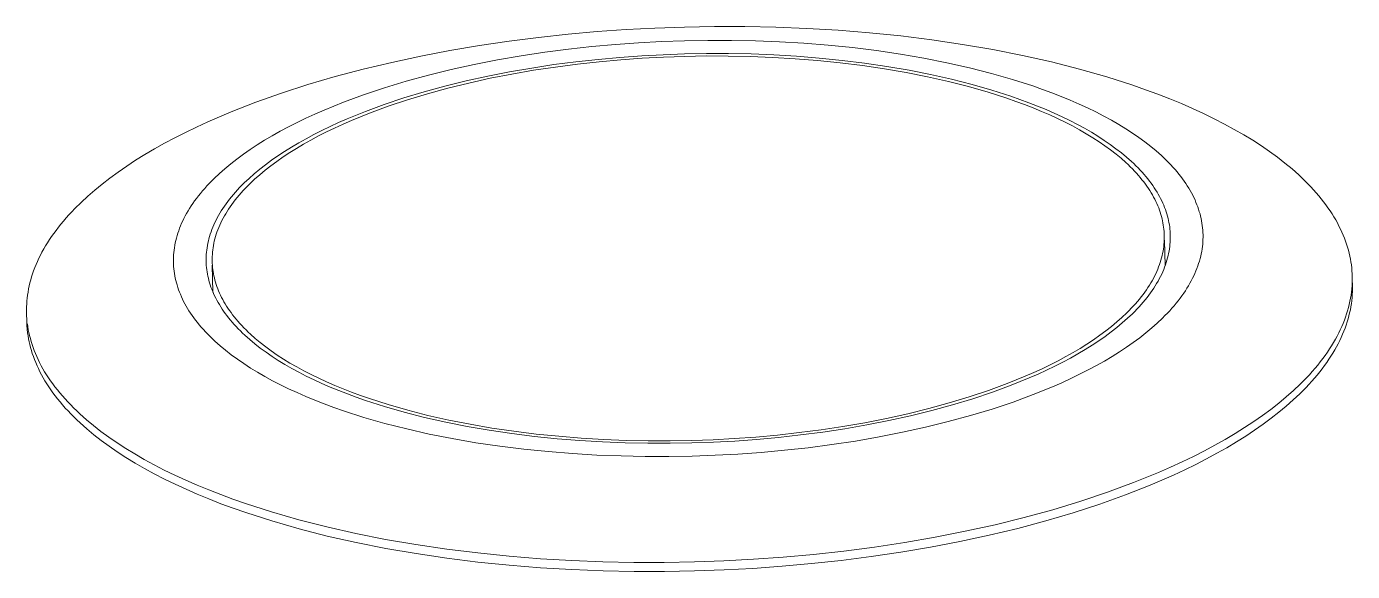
# Model space of a CAD drawing. Header units: millimetres. Extents: x 492 to 7139, y 278 to 5201.
# Drawn here: x 6124.28 to 6145.17, y 2851.74 to 2860.32 of the extents above; entities that cross this region are included whole.
import ezdxf

# ---------------------------------------------------------------- set-up
doc = ezdxf.new("R2010")
doc.units = ezdxf.units.MM
doc.layers.add('ZANO_R', color=7, linetype='Continuous', lineweight=0)

msp = doc.modelspace()

# ---------------------------------------------------------------- linework, layer by layer
at = {"layer": 'ZANO_R'}
for p, q in [((6134.182, 2860.297), (6133.731, 2860.273)), ((6134.647, 2860.314), (6134.182, 2860.297)), ((6135.121, 2860.322), (6134.647, 2860.314)), ((6135.601, 2860.321), (6135.121, 2860.322)), ((6136.087, 2860.311), (6135.601, 2860.321)), ((6136.578, 2860.292), (6136.087, 2860.311)), ((6137.071, 2860.263), (6136.578, 2860.292)), ((6131.884, 2860.09), (6131.418, 2860.021)), ((6132.35, 2860.15), (6131.884, 2860.09)), ((6132.814, 2860.2), (6132.35, 2860.15)), ((6133.275, 2860.241), (6132.814, 2860.2)), ((6133.731, 2860.273), (6133.275, 2860.241)), ((6133.925, 2860.066), (6134.285, 2860.085)), ((6134.285, 2860.085), (6134.646, 2860.098)), ((6134.646, 2860.098), (6135.014, 2860.104)), ((6135.014, 2860.104), (6135.387, 2860.104)), ((6135.387, 2860.104), (6135.765, 2860.096)), ((6135.765, 2860.096), (6136.146, 2860.081)), ((6136.146, 2860.081), (6136.529, 2860.058)), ((6137.564, 2860.223), (6137.071, 2860.263)), ((6138.056, 2860.173), (6137.564, 2860.223)), ((6138.546, 2860.113), (6138.056, 2860.173)), ((6139.03, 2860.041), (6138.546, 2860.113)), ((6130.954, 2859.943), (6130.493, 2859.855)), ((6131.418, 2860.021), (6130.954, 2859.943)), ((6132.074, 2859.86), (6132.446, 2859.917)), ((6132.446, 2859.917), (6132.819, 2859.965)), ((6132.819, 2859.965), (6133.19, 2860.006)), ((6133.19, 2860.006), (6133.559, 2860.04)), ((6133.559, 2860.04), (6133.925, 2860.066)), ((6133.974, 2859.86), (6134.312, 2859.878)), ((6134.312, 2859.878), (6134.65, 2859.89)), ((6134.65, 2859.89), (6134.995, 2859.896)), ((6134.995, 2859.896), (6135.344, 2859.896)), ((6135.344, 2859.896), (6135.698, 2859.889)), ((6135.698, 2859.889), (6136.054, 2859.874)), ((6136.054, 2859.874), (6136.413, 2859.853)), ((6136.529, 2860.058), (6136.912, 2860.028)), ((6136.912, 2860.028), (6137.294, 2859.989)), ((6137.294, 2859.989), (6137.674, 2859.942)), ((6137.674, 2859.942), (6138.05, 2859.886)), ((6138.05, 2859.886), (6138.42, 2859.823)), ((6139.506, 2859.96), (6139.03, 2860.041)), ((6139.974, 2859.867), (6139.506, 2859.96)), ((6140.43, 2859.764), (6139.974, 2859.867)), ((6130.037, 2859.757), (6129.587, 2859.65)), ((6130.493, 2859.855), (6130.037, 2859.757)), ((6130.971, 2859.644), (6131.335, 2859.724)), ((6131.335, 2859.724), (6131.703, 2859.796)), ((6131.703, 2859.796), (6132.074, 2859.86)), ((6131.894, 2859.608), (6132.241, 2859.668)), ((6132.241, 2859.668), (6132.59, 2859.721)), ((6132.272, 2859.632), (6132.616, 2859.684)), ((6132.59, 2859.721), (6132.939, 2859.766)), ((6132.616, 2859.684), (6132.961, 2859.729)), ((6132.939, 2859.766), (6133.287, 2859.804)), ((6132.961, 2859.729), (6133.304, 2859.767)), ((6133.287, 2859.804), (6133.632, 2859.836)), ((6133.304, 2859.767), (6133.646, 2859.798)), ((6133.632, 2859.836), (6133.974, 2859.86)), ((6133.646, 2859.798), (6133.983, 2859.822)), ((6133.983, 2859.822), (6134.317, 2859.84)), ((6134.317, 2859.84), (6134.651, 2859.852)), ((6134.651, 2859.852), (6134.991, 2859.858)), ((6134.991, 2859.858), (6135.336, 2859.857)), ((6135.336, 2859.857), (6135.685, 2859.85)), ((6135.685, 2859.85), (6136.038, 2859.836)), ((6136.038, 2859.836), (6136.392, 2859.815)), ((6136.392, 2859.815), (6136.746, 2859.787)), ((6136.413, 2859.853), (6136.772, 2859.824)), ((6136.746, 2859.787), (6137.1, 2859.751)), ((6136.772, 2859.824), (6137.13, 2859.788)), ((6137.1, 2859.751), (6137.451, 2859.708)), ((6137.13, 2859.788), (6137.486, 2859.744)), ((6137.451, 2859.708), (6137.799, 2859.656)), ((6137.486, 2859.744), (6137.838, 2859.692)), ((6137.799, 2859.656), (6138.141, 2859.598)), ((6137.838, 2859.692), (6138.185, 2859.633)), ((6138.42, 2859.823), (6138.783, 2859.751)), ((6138.783, 2859.751), (6139.138, 2859.671)), ((6139.138, 2859.671), (6139.482, 2859.583)), ((6140.873, 2859.651), (6140.43, 2859.764)), ((6129.147, 2859.533), (6128.717, 2859.408)), ((6129.587, 2859.65), (6129.147, 2859.533)), ((6129.924, 2859.357), (6130.264, 2859.461)), ((6130.264, 2859.461), (6130.614, 2859.556)), ((6130.614, 2859.556), (6130.971, 2859.644)), ((6130.874, 2859.383), (6131.209, 2859.465)), ((6131.209, 2859.465), (6131.549, 2859.54)), ((6131.252, 2859.432), (6131.588, 2859.506)), ((6131.549, 2859.54), (6131.894, 2859.608)), ((6131.588, 2859.506), (6131.929, 2859.573)), ((6131.929, 2859.573), (6132.272, 2859.632)), ((6138.141, 2859.598), (6138.477, 2859.531)), ((6138.185, 2859.633), (6138.525, 2859.565)), ((6138.477, 2859.531), (6138.805, 2859.457)), ((6138.525, 2859.565), (6138.856, 2859.491)), ((6138.805, 2859.457), (6139.123, 2859.376)), ((6138.856, 2859.491), (6139.179, 2859.408)), ((6139.482, 2859.583), (6139.814, 2859.488)), ((6139.814, 2859.488), (6140.133, 2859.385)), ((6141.301, 2859.529), (6140.873, 2859.651)), ((6141.711, 2859.397), (6141.301, 2859.529)), ((6128.3, 2859.273), (6127.897, 2859.13)), ((6128.717, 2859.408), (6128.3, 2859.273)), ((6129.277, 2859.13), (6129.594, 2859.247)), ((6129.594, 2859.247), (6129.924, 2859.357)), ((6130.228, 2859.197), (6130.546, 2859.293)), ((6130.284, 2859.167), (6130.598, 2859.263)), ((6130.546, 2859.293), (6130.874, 2859.383)), ((6130.598, 2859.263), (6130.922, 2859.351)), ((6130.922, 2859.351), (6131.252, 2859.432)), ((6139.123, 2859.376), (6139.43, 2859.288)), ((6139.179, 2859.408), (6139.49, 2859.319)), ((6139.43, 2859.288), (6139.725, 2859.193)), ((6139.49, 2859.319), (6139.788, 2859.223)), ((6140.133, 2859.385), (6140.287, 2859.332)), ((6140.287, 2859.332), (6140.437, 2859.276)), ((6140.437, 2859.276), (6140.584, 2859.219)), ((6141.91, 2859.327), (6141.711, 2859.397)), ((6142.103, 2859.256), (6141.91, 2859.327)), ((6142.292, 2859.182), (6142.103, 2859.256)), ((6127.897, 2859.13), (6127.509, 2858.979)), ((6128.973, 2859.006), (6129.277, 2859.13)), ((6129.621, 2858.984), (6129.919, 2859.094)), ((6129.685, 2858.957), (6129.979, 2859.065)), ((6129.919, 2859.094), (6130.228, 2859.197)), ((6129.979, 2859.065), (6130.284, 2859.167)), ((6139.725, 2859.193), (6139.867, 2859.143)), ((6139.788, 2859.223), (6139.933, 2859.173)), ((6139.867, 2859.143), (6140.006, 2859.092)), ((6139.933, 2859.173), (6140.074, 2859.121)), ((6140.006, 2859.092), (6140.142, 2859.039)), ((6140.074, 2859.121), (6140.211, 2859.067)), ((6140.142, 2859.039), (6140.274, 2858.985)), ((6140.211, 2859.067), (6140.344, 2859.012)), ((6140.584, 2859.219), (6140.726, 2859.16)), ((6140.726, 2859.16), (6140.864, 2859.1)), ((6140.864, 2859.1), (6140.998, 2859.039)), ((6140.998, 2859.039), (6141.128, 2858.976)), ((6142.475, 2859.107), (6142.292, 2859.182)), ((6142.653, 2859.029), (6142.475, 2859.107)), ((6142.825, 2858.95), (6142.653, 2859.029)), ((6127.14, 2858.82), (6126.962, 2858.738)), ((6127.509, 2858.979), (6127.14, 2858.82)), ((6128.545, 2858.81), (6128.684, 2858.877)), ((6128.684, 2858.877), (6128.826, 2858.942)), ((6128.826, 2858.942), (6128.973, 2859.006)), ((6129.2, 2858.808), (6129.337, 2858.868)), ((6129.269, 2858.783), (6129.404, 2858.843)), ((6129.337, 2858.868), (6129.621, 2858.984)), ((6129.404, 2858.843), (6129.685, 2858.957)), ((6140.274, 2858.985), (6140.401, 2858.929)), ((6140.344, 2859.012), (6140.473, 2858.956)), ((6140.401, 2858.929), (6140.525, 2858.872)), ((6140.473, 2858.956), (6140.599, 2858.898)), ((6140.525, 2858.872), (6140.645, 2858.814)), ((6140.599, 2858.898), (6140.72, 2858.839)), ((6140.72, 2858.839), (6140.837, 2858.779)), ((6141.128, 2858.976), (6141.252, 2858.911)), ((6141.252, 2858.911), (6141.373, 2858.846)), ((6141.373, 2858.846), (6141.488, 2858.78)), ((6142.992, 2858.869), (6142.825, 2858.95)), ((6143.153, 2858.786), (6142.992, 2858.869)), ((6126.789, 2858.654), (6126.621, 2858.569)), ((6126.962, 2858.738), (6126.789, 2858.654)), ((6128.155, 2858.602), (6128.281, 2858.672)), ((6128.281, 2858.672), (6128.411, 2858.742)), ((6128.411, 2858.742), (6128.545, 2858.81)), ((6128.689, 2858.555), (6128.811, 2858.62)), ((6128.811, 2858.62), (6128.937, 2858.684)), ((6128.885, 2858.598), (6129.009, 2858.661)), ((6128.937, 2858.684), (6129.066, 2858.747)), ((6129.009, 2858.661), (6129.137, 2858.723)), ((6129.066, 2858.747), (6129.2, 2858.808)), ((6129.137, 2858.723), (6129.269, 2858.783)), ((6140.645, 2858.814), (6140.76, 2858.755)), ((6140.76, 2858.755), (6140.871, 2858.694)), ((6140.837, 2858.779), (6140.949, 2858.718)), ((6140.871, 2858.694), (6140.978, 2858.633)), ((6140.949, 2858.718), (6141.058, 2858.656)), ((6140.978, 2858.633), (6141.081, 2858.57)), ((6141.058, 2858.656), (6141.161, 2858.592)), ((6141.488, 2858.78), (6141.599, 2858.712)), ((6141.599, 2858.712), (6141.705, 2858.644)), ((6141.705, 2858.644), (6141.806, 2858.574)), ((6143.308, 2858.702), (6143.153, 2858.786)), ((6143.457, 2858.616), (6143.308, 2858.702)), ((6143.599, 2858.53), (6143.457, 2858.616)), ((6126.458, 2858.482), (6126.301, 2858.394)), ((6126.621, 2858.569), (6126.458, 2858.482)), ((6127.806, 2858.384), (6127.918, 2858.457)), ((6127.918, 2858.457), (6128.034, 2858.53)), ((6128.034, 2858.53), (6128.155, 2858.602)), ((6128.349, 2858.354), (6128.458, 2858.422)), ((6128.429, 2858.335), (6128.536, 2858.402)), ((6128.458, 2858.422), (6128.572, 2858.489)), ((6128.536, 2858.402), (6128.648, 2858.468)), ((6128.572, 2858.489), (6128.689, 2858.555)), ((6128.648, 2858.468), (6128.764, 2858.534)), ((6128.764, 2858.534), (6128.885, 2858.598)), ((6141.081, 2858.57), (6141.179, 2858.507)), ((6141.161, 2858.592), (6141.261, 2858.528)), ((6141.179, 2858.507), (6141.272, 2858.443)), ((6141.261, 2858.528), (6141.355, 2858.463)), ((6141.272, 2858.443), (6141.361, 2858.378)), ((6141.355, 2858.463), (6141.445, 2858.397)), ((6141.806, 2858.574), (6141.902, 2858.504)), ((6141.902, 2858.504), (6141.994, 2858.433)), ((6141.994, 2858.433), (6142.08, 2858.361)), ((6143.736, 2858.441), (6143.599, 2858.53)), ((6143.866, 2858.352), (6143.736, 2858.441)), ((6126.002, 2858.214), (6125.862, 2858.122)), ((6126.149, 2858.304), (6126.002, 2858.214)), ((6126.301, 2858.394), (6126.149, 2858.304)), ((6127.5, 2858.158), (6127.597, 2858.234)), ((6127.597, 2858.234), (6127.699, 2858.309)), ((6127.699, 2858.309), (6127.806, 2858.384)), ((6128.049, 2858.145), (6128.144, 2858.215)), ((6128.132, 2858.128), (6128.226, 2858.198)), ((6128.144, 2858.215), (6128.244, 2858.285)), ((6128.226, 2858.198), (6128.325, 2858.267)), ((6128.244, 2858.285), (6128.349, 2858.354)), ((6128.325, 2858.267), (6128.429, 2858.335)), ((6141.361, 2858.378), (6141.446, 2858.312)), ((6141.445, 2858.397), (6141.531, 2858.331)), ((6141.446, 2858.312), (6141.525, 2858.246)), ((6141.525, 2858.246), (6141.601, 2858.179)), ((6141.531, 2858.331), (6141.612, 2858.264)), ((6141.612, 2858.264), (6141.688, 2858.196)), ((6141.688, 2858.196), (6141.724, 2858.162)), ((6142.08, 2858.361), (6142.161, 2858.289)), ((6142.161, 2858.289), (6142.2, 2858.253)), ((6142.2, 2858.253), (6142.238, 2858.217)), ((6142.238, 2858.217), (6142.274, 2858.18)), ((6143.99, 2858.262), (6143.866, 2858.352)), ((6144.107, 2858.17), (6143.99, 2858.262)), ((6125.727, 2858.029), (6125.598, 2857.935)), ((6125.862, 2858.122), (6125.727, 2858.029)), ((6127.239, 2857.927), (6127.321, 2858.005)), ((6127.321, 2858.005), (6127.408, 2858.082)), ((6127.408, 2858.082), (6127.5, 2858.158)), ((6127.79, 2857.93), (6127.872, 2858.002)), ((6127.872, 2858.002), (6127.958, 2858.074)), ((6127.876, 2857.916), (6127.957, 2857.987)), ((6127.957, 2857.987), (6128.042, 2858.058)), ((6127.958, 2858.074), (6128.049, 2858.145)), ((6128.042, 2858.058), (6128.132, 2858.128)), ((6141.601, 2858.179), (6141.636, 2858.146)), ((6141.636, 2858.146), (6141.671, 2858.112)), ((6141.671, 2858.112), (6141.705, 2858.078)), ((6141.705, 2858.078), (6141.737, 2858.044)), ((6141.724, 2858.162), (6141.759, 2858.128)), ((6141.737, 2858.044), (6141.768, 2858.011)), ((6141.759, 2858.128), (6141.793, 2858.094)), ((6141.768, 2858.011), (6141.799, 2857.977)), ((6141.793, 2858.094), (6141.826, 2858.06)), ((6141.826, 2858.06), (6141.858, 2858.025)), ((6141.858, 2858.025), (6141.888, 2857.991)), ((6141.888, 2857.991), (6141.918, 2857.957)), ((6142.274, 2858.18), (6142.309, 2858.143)), ((6142.309, 2858.143), (6142.343, 2858.107)), ((6142.343, 2858.107), (6142.375, 2858.07)), ((6142.375, 2858.07), (6142.407, 2858.033)), ((6142.407, 2858.033), (6142.437, 2857.996)), ((6142.437, 2857.996), (6142.466, 2857.959)), ((6144.218, 2858.078), (6144.107, 2858.17)), ((6144.323, 2857.985), (6144.218, 2858.078)), ((6144.373, 2857.938), (6144.323, 2857.985)), ((6125.475, 2857.84), (6125.359, 2857.744)), ((6125.598, 2857.935), (6125.475, 2857.84)), ((6127.09, 2857.771), (6127.125, 2857.81)), ((6127.125, 2857.81), (6127.162, 2857.849)), ((6127.162, 2857.849), (6127.2, 2857.888)), ((6127.2, 2857.888), (6127.239, 2857.927)), ((6127.607, 2857.748), (6127.641, 2857.784)), ((6127.641, 2857.784), (6127.676, 2857.821)), ((6127.676, 2857.821), (6127.713, 2857.857)), ((6127.713, 2857.857), (6127.79, 2857.93)), ((6127.729, 2857.772), (6127.764, 2857.808)), ((6127.764, 2857.808), (6127.801, 2857.844)), ((6127.801, 2857.844), (6127.876, 2857.916)), ((6141.799, 2857.977), (6141.828, 2857.942)), ((6141.828, 2857.942), (6141.855, 2857.908)), ((6141.855, 2857.908), (6141.882, 2857.874)), ((6141.882, 2857.874), (6141.908, 2857.84)), ((6141.908, 2857.84), (6141.932, 2857.806)), ((6141.918, 2857.957), (6141.946, 2857.922)), ((6141.932, 2857.806), (6141.956, 2857.772)), ((6141.946, 2857.922), (6141.973, 2857.887)), ((6141.973, 2857.887), (6141.999, 2857.853)), ((6141.999, 2857.853), (6142.024, 2857.818)), ((6142.024, 2857.818), (6142.048, 2857.783)), ((6142.048, 2857.783), (6142.07, 2857.749)), ((6142.466, 2857.959), (6142.494, 2857.922)), ((6142.494, 2857.922), (6142.52, 2857.885)), ((6142.52, 2857.885), (6142.545, 2857.848)), ((6142.545, 2857.848), (6142.569, 2857.811)), ((6142.569, 2857.811), (6142.592, 2857.774)), ((6142.592, 2857.774), (6142.614, 2857.737)), ((6144.421, 2857.891), (6144.373, 2857.938)), ((6144.468, 2857.844), (6144.421, 2857.891)), ((6144.513, 2857.797), (6144.468, 2857.844)), ((6144.557, 2857.75), (6144.513, 2857.797)), ((6125.248, 2857.648), (6125.143, 2857.551)), ((6125.359, 2857.744), (6125.248, 2857.648)), ((6126.904, 2857.535), (6126.932, 2857.575)), ((6126.932, 2857.575), (6126.961, 2857.614)), ((6126.961, 2857.614), (6126.991, 2857.653)), ((6126.991, 2857.653), (6127.023, 2857.692)), ((6127.023, 2857.692), (6127.056, 2857.732)), ((6127.056, 2857.732), (6127.09, 2857.771)), ((6127.453, 2857.564), (6127.482, 2857.601)), ((6127.482, 2857.601), (6127.511, 2857.638)), ((6127.511, 2857.638), (6127.542, 2857.674)), ((6127.542, 2857.674), (6127.574, 2857.711)), ((6127.544, 2857.555), (6127.572, 2857.591)), ((6127.572, 2857.591), (6127.601, 2857.627)), ((6127.574, 2857.711), (6127.607, 2857.748)), ((6127.601, 2857.627), (6127.631, 2857.664)), ((6127.631, 2857.664), (6127.663, 2857.7)), ((6127.663, 2857.7), (6127.695, 2857.736)), ((6127.695, 2857.736), (6127.729, 2857.772)), ((6141.956, 2857.772), (6141.978, 2857.737)), ((6141.978, 2857.737), (6141.999, 2857.703)), ((6141.999, 2857.703), (6142.019, 2857.669)), ((6142.019, 2857.669), (6142.038, 2857.635)), ((6142.038, 2857.635), (6142.056, 2857.6)), ((6142.056, 2857.6), (6142.073, 2857.566)), ((6142.07, 2857.749), (6142.092, 2857.714)), ((6142.073, 2857.566), (6142.089, 2857.532)), ((6142.092, 2857.714), (6142.112, 2857.679)), ((6142.112, 2857.679), (6142.131, 2857.645)), ((6142.131, 2857.645), (6142.149, 2857.61)), ((6142.149, 2857.61), (6142.166, 2857.575)), ((6142.166, 2857.575), (6142.183, 2857.541)), ((6142.614, 2857.737), (6142.635, 2857.7)), ((6142.635, 2857.7), (6142.654, 2857.663)), ((6142.654, 2857.663), (6142.672, 2857.626)), ((6142.672, 2857.626), (6142.69, 2857.589)), ((6142.69, 2857.589), (6142.705, 2857.552)), ((6144.599, 2857.703), (6144.557, 2857.75)), ((6144.639, 2857.655), (6144.599, 2857.703)), ((6144.678, 2857.608), (6144.639, 2857.655)), ((6144.715, 2857.56), (6144.678, 2857.608)), ((6124.952, 2857.356), (6124.909, 2857.308)), ((6124.998, 2857.405), (6124.952, 2857.356)), ((6125.045, 2857.454), (6124.998, 2857.405)), ((6125.143, 2857.551), (6125.045, 2857.454)), ((6126.784, 2857.339), (6126.806, 2857.378)), ((6126.806, 2857.378), (6126.829, 2857.417)), ((6126.829, 2857.417), (6126.853, 2857.457)), ((6126.853, 2857.457), (6126.878, 2857.496)), ((6126.878, 2857.496), (6126.904, 2857.535)), ((6127.308, 2857.343), (6127.329, 2857.38)), ((6127.329, 2857.38), (6127.352, 2857.417)), ((6127.352, 2857.417), (6127.375, 2857.454)), ((6127.375, 2857.454), (6127.4, 2857.49)), ((6127.4, 2857.49), (6127.426, 2857.527)), ((6127.4, 2857.337), (6127.421, 2857.373)), ((6127.421, 2857.373), (6127.444, 2857.409)), ((6127.426, 2857.527), (6127.453, 2857.564)), ((6127.444, 2857.409), (6127.467, 2857.446)), ((6127.467, 2857.446), (6127.491, 2857.482)), ((6127.491, 2857.482), (6127.517, 2857.518)), ((6127.517, 2857.518), (6127.544, 2857.555)), ((6142.089, 2857.532), (6142.104, 2857.498)), ((6142.104, 2857.498), (6142.118, 2857.464)), ((6142.118, 2857.464), (6142.13, 2857.43)), ((6142.13, 2857.43), (6142.142, 2857.396)), ((6142.142, 2857.396), (6142.153, 2857.362)), ((6142.153, 2857.362), (6142.162, 2857.328)), ((6142.183, 2857.541), (6142.197, 2857.506)), ((6142.197, 2857.506), (6142.211, 2857.472)), ((6142.211, 2857.472), (6142.224, 2857.437)), ((6142.224, 2857.437), (6142.236, 2857.403)), ((6142.236, 2857.403), (6142.247, 2857.369)), ((6142.247, 2857.369), (6142.257, 2857.334)), ((6142.705, 2857.552), (6142.72, 2857.515)), ((6142.72, 2857.515), (6142.734, 2857.479)), ((6142.734, 2857.479), (6142.747, 2857.442)), ((6142.747, 2857.442), (6142.758, 2857.405)), ((6142.758, 2857.405), (6142.769, 2857.369)), ((6142.769, 2857.369), (6142.778, 2857.332)), ((6144.751, 2857.513), (6144.715, 2857.56)), ((6144.785, 2857.465), (6144.751, 2857.513)), ((6144.818, 2857.417), (6144.785, 2857.465)), ((6144.849, 2857.37), (6144.818, 2857.417)), ((6144.879, 2857.322), (6144.849, 2857.37)), ((6124.786, 2857.16), (6124.749, 2857.111)), ((6124.826, 2857.209), (6124.786, 2857.16)), ((6124.866, 2857.258), (6124.826, 2857.209)), ((6124.909, 2857.308), (6124.866, 2857.258)), ((6126.695, 2857.144), (6126.71, 2857.183)), ((6126.71, 2857.183), (6126.727, 2857.222)), ((6126.727, 2857.222), (6126.745, 2857.261)), ((6126.745, 2857.261), (6126.764, 2857.3)), ((6126.764, 2857.3), (6126.784, 2857.339)), ((6127.204, 2857.124), (6127.218, 2857.16)), ((6127.218, 2857.16), (6127.234, 2857.197)), ((6127.234, 2857.197), (6127.251, 2857.233)), ((6127.251, 2857.233), (6127.269, 2857.27)), ((6127.269, 2857.27), (6127.288, 2857.307)), ((6127.288, 2857.307), (6127.308, 2857.343)), ((6127.298, 2857.12), (6127.312, 2857.156)), ((6127.312, 2857.156), (6127.327, 2857.192)), ((6127.327, 2857.192), (6127.344, 2857.228)), ((6127.344, 2857.228), (6127.362, 2857.264)), ((6127.362, 2857.264), (6127.38, 2857.301)), ((6127.38, 2857.301), (6127.4, 2857.337)), ((6142.162, 2857.328), (6142.171, 2857.294)), ((6142.171, 2857.294), (6142.179, 2857.261)), ((6142.179, 2857.261), (6142.185, 2857.227)), ((6142.185, 2857.227), (6142.191, 2857.194)), ((6142.191, 2857.194), (6142.196, 2857.16)), ((6142.196, 2857.16), (6142.2, 2857.127)), ((6142.257, 2857.334), (6142.265, 2857.3)), ((6142.265, 2857.3), (6142.273, 2857.266)), ((6142.273, 2857.266), (6142.28, 2857.232)), ((6142.28, 2857.232), (6142.286, 2857.198)), ((6142.286, 2857.198), (6142.291, 2857.164)), ((6142.291, 2857.164), (6142.295, 2857.131)), ((6142.778, 2857.332), (6142.786, 2857.296)), ((6142.786, 2857.296), (6142.794, 2857.26)), ((6142.794, 2857.26), (6142.8, 2857.223)), ((6142.8, 2857.223), (6142.805, 2857.187)), ((6142.805, 2857.187), (6142.809, 2857.151)), ((6142.809, 2857.151), (6142.813, 2857.115)), ((6144.907, 2857.274), (6144.879, 2857.322)), ((6144.933, 2857.227), (6144.907, 2857.274)), ((6144.958, 2857.179), (6144.933, 2857.227)), ((6144.982, 2857.131), (6144.958, 2857.179)), ((6124.645, 2856.964), (6124.613, 2856.915)), ((6124.678, 2857.013), (6124.645, 2856.964)), ((6124.712, 2857.062), (6124.678, 2857.013)), ((6124.749, 2857.111), (6124.712, 2857.062)), ((6126.627, 2856.913), (6126.635, 2856.951)), ((6126.635, 2856.951), (6126.645, 2856.99)), ((6126.645, 2856.99), (6126.656, 2857.028)), ((6126.656, 2857.028), (6126.668, 2857.067)), ((6126.668, 2857.067), (6126.681, 2857.105)), ((6126.681, 2857.105), (6126.695, 2857.144)), ((6127.14, 2856.908), (6127.148, 2856.944)), ((6127.148, 2856.944), (6127.157, 2856.979)), ((6127.157, 2856.979), (6127.167, 2857.015)), ((6127.167, 2857.015), (6127.178, 2857.052)), ((6127.178, 2857.052), (6127.191, 2857.088)), ((6127.191, 2857.088), (6127.204, 2857.124)), ((6127.235, 2856.907), (6127.242, 2856.942)), ((6127.242, 2856.942), (6127.251, 2856.978)), ((6127.251, 2856.978), (6127.261, 2857.013)), ((6127.261, 2857.013), (6127.272, 2857.049)), ((6127.272, 2857.049), (6127.284, 2857.084)), ((6127.284, 2857.084), (6127.298, 2857.12)), ((6142.2, 2857.127), (6142.203, 2857.093)), ((6142.203, 2857.093), (6142.205, 2857.06)), ((6142.205, 2856.957), (6142.204, 2856.923)), ((6142.205, 2857.06), (6142.206, 2857.026)), ((6142.206, 2856.991), (6142.205, 2856.957)), ((6142.206, 2857.026), (6142.206, 2856.991)), ((6142.208, 2856.957), (6142.218, 2856.55)), ((6142.295, 2857.131), (6142.298, 2857.097)), ((6142.298, 2857.097), (6142.3, 2857.062)), ((6142.3, 2856.959), (6142.299, 2856.924)), ((6142.3, 2857.062), (6142.301, 2857.028)), ((6142.301, 2856.994), (6142.3, 2856.959)), ((6142.301, 2857.028), (6142.301, 2856.994)), ((6142.813, 2857.115), (6142.815, 2857.078)), ((6142.815, 2856.968), (6142.814, 2856.931)), ((6142.815, 2857.078), (6142.816, 2857.042)), ((6142.816, 2857.005), (6142.815, 2856.968)), ((6142.816, 2857.042), (6142.816, 2857.005)), ((6145.004, 2857.084), (6144.982, 2857.131)), ((6145.024, 2857.036), (6145.004, 2857.084)), ((6145.043, 2856.989), (6145.024, 2857.036)), ((6145.061, 2856.941), (6145.043, 2856.989)), ((6145.077, 2856.894), (6145.061, 2856.941)), ((6124.527, 2856.768), (6124.502, 2856.719)), ((6124.554, 2856.817), (6124.527, 2856.768)), ((6124.583, 2856.866), (6124.554, 2856.817)), ((6124.613, 2856.915), (6124.583, 2856.866)), ((6126.601, 2856.725), (6126.604, 2856.762)), ((6126.604, 2856.762), (6126.608, 2856.8)), ((6126.608, 2856.8), (6126.613, 2856.837)), ((6126.613, 2856.837), (6126.619, 2856.875)), ((6126.619, 2856.875), (6126.627, 2856.913)), ((6127.114, 2856.696), (6127.116, 2856.731)), ((6127.116, 2856.731), (6127.118, 2856.766)), ((6127.118, 2856.766), (6127.122, 2856.801)), ((6127.122, 2856.801), (6127.127, 2856.837)), ((6127.127, 2856.837), (6127.133, 2856.872)), ((6127.133, 2856.872), (6127.14, 2856.908)), ((6127.209, 2856.698), (6127.211, 2856.732)), ((6127.211, 2856.732), (6127.213, 2856.767)), ((6127.213, 2856.767), (6127.217, 2856.802)), ((6127.217, 2856.802), (6127.222, 2856.837)), ((6127.222, 2856.837), (6127.228, 2856.872)), ((6127.228, 2856.872), (6127.235, 2856.907)), ((6142.18, 2856.748), (6142.172, 2856.713)), ((6142.187, 2856.783), (6142.18, 2856.748)), ((6142.193, 2856.818), (6142.187, 2856.783)), ((6142.197, 2856.853), (6142.193, 2856.818)), ((6142.201, 2856.888), (6142.197, 2856.853)), ((6142.204, 2856.923), (6142.201, 2856.888)), ((6142.275, 2856.747), (6142.267, 2856.712)), ((6142.282, 2856.783), (6142.275, 2856.747)), ((6142.287, 2856.818), (6142.282, 2856.783)), ((6142.292, 2856.854), (6142.287, 2856.818)), ((6142.296, 2856.889), (6142.292, 2856.854)), ((6142.299, 2856.924), (6142.296, 2856.889)), ((6142.788, 2856.742), (6142.78, 2856.704)), ((6142.795, 2856.78), (6142.788, 2856.742)), ((6142.801, 2856.818), (6142.795, 2856.78)), ((6142.807, 2856.856), (6142.801, 2856.818)), ((6142.811, 2856.893), (6142.807, 2856.856)), ((6142.814, 2856.931), (6142.811, 2856.893)), ((6145.092, 2856.847), (6145.077, 2856.894)), ((6145.106, 2856.8), (6145.092, 2856.847)), ((6145.118, 2856.753), (6145.106, 2856.8)), ((6145.128, 2856.706), (6145.118, 2856.753)), ((6124.414, 2856.524), (6124.396, 2856.475)), ((6124.434, 2856.572), (6124.414, 2856.524)), ((6124.455, 2856.621), (6124.434, 2856.572)), ((6124.478, 2856.67), (6124.455, 2856.621)), ((6124.502, 2856.719), (6124.478, 2856.67)), ((6126.598, 2856.65), (6126.599, 2856.687)), ((6126.598, 2856.613), (6126.598, 2856.65)), ((6126.599, 2856.577), (6126.598, 2856.613)), ((6126.599, 2856.687), (6126.601, 2856.725)), ((6126.601, 2856.54), (6126.599, 2856.577)), ((6126.604, 2856.504), (6126.601, 2856.54)), ((6127.113, 2856.662), (6127.114, 2856.696)), ((6127.113, 2856.627), (6127.113, 2856.662)), ((6127.114, 2856.593), (6127.113, 2856.627)), ((6127.116, 2856.558), (6127.114, 2856.593)), ((6127.119, 2856.524), (6127.116, 2856.558)), ((6127.123, 2856.491), (6127.119, 2856.524)), ((6127.208, 2856.664), (6127.209, 2856.698)), ((6127.208, 2856.629), (6127.208, 2856.664)), ((6127.209, 2856.596), (6127.208, 2856.629)), ((6127.211, 2856.562), (6127.209, 2856.596)), ((6127.221, 2856.137), (6127.21, 2856.562)), ((6127.214, 2856.528), (6127.211, 2856.562)), ((6127.218, 2856.495), (6127.214, 2856.528)), ((6142.117, 2856.535), (6142.103, 2856.499)), ((6142.131, 2856.571), (6142.117, 2856.535)), ((6142.143, 2856.606), (6142.131, 2856.571)), ((6142.154, 2856.642), (6142.143, 2856.606)), ((6142.163, 2856.678), (6142.154, 2856.642)), ((6142.172, 2856.713), (6142.163, 2856.678)), ((6142.211, 2856.531), (6142.197, 2856.495)), ((6142.224, 2856.567), (6142.211, 2856.531)), ((6142.237, 2856.604), (6142.224, 2856.567)), ((6142.248, 2856.64), (6142.237, 2856.604)), ((6142.258, 2856.676), (6142.248, 2856.64)), ((6142.267, 2856.712), (6142.258, 2856.676)), ((6142.734, 2856.55), (6142.72, 2856.511)), ((6142.747, 2856.588), (6142.734, 2856.55)), ((6142.759, 2856.627), (6142.747, 2856.588)), ((6142.77, 2856.665), (6142.759, 2856.627)), ((6142.78, 2856.704), (6142.77, 2856.665)), ((6145.138, 2856.659), (6145.128, 2856.706)), ((6145.146, 2856.613), (6145.138, 2856.659)), ((6145.153, 2856.566), (6145.146, 2856.613)), ((6145.158, 2856.52), (6145.153, 2856.566)), ((6124.349, 2856.33), (6124.337, 2856.282)), ((6124.363, 2856.378), (6124.349, 2856.33)), ((6124.379, 2856.427), (6124.363, 2856.378)), ((6124.396, 2856.475), (6124.379, 2856.427)), ((6126.609, 2856.468), (6126.604, 2856.504)), ((6126.614, 2856.432), (6126.609, 2856.468)), ((6126.62, 2856.395), (6126.614, 2856.432)), ((6126.627, 2856.359), (6126.62, 2856.395)), ((6126.635, 2856.323), (6126.627, 2856.359)), ((6126.645, 2856.286), (6126.635, 2856.323)), ((6127.128, 2856.457), (6127.123, 2856.491)), ((6127.134, 2856.423), (6127.128, 2856.457)), ((6127.14, 2856.389), (6127.134, 2856.423)), ((6127.148, 2856.355), (6127.14, 2856.389)), ((6127.157, 2856.321), (6127.148, 2856.355)), ((6127.167, 2856.286), (6127.157, 2856.321)), ((6127.223, 2856.461), (6127.218, 2856.495)), ((6127.228, 2856.428), (6127.223, 2856.461)), ((6127.235, 2856.394), (6127.228, 2856.428)), ((6127.243, 2856.361), (6127.235, 2856.394)), ((6127.251, 2856.327), (6127.243, 2856.361)), ((6127.261, 2856.293), (6127.251, 2856.327)), ((6142.015, 2856.318), (6141.994, 2856.282)), ((6142.035, 2856.354), (6142.015, 2856.318)), ((6142.054, 2856.391), (6142.035, 2856.354)), ((6142.071, 2856.427), (6142.054, 2856.391)), ((6142.088, 2856.463), (6142.071, 2856.427)), ((6142.108, 2856.312), (6142.086, 2856.275)), ((6142.103, 2856.499), (6142.088, 2856.463)), ((6142.128, 2856.348), (6142.108, 2856.312)), ((6142.147, 2856.385), (6142.128, 2856.348)), ((6142.165, 2856.422), (6142.147, 2856.385)), ((6142.181, 2856.458), (6142.165, 2856.422)), ((6142.197, 2856.495), (6142.181, 2856.458)), ((6142.631, 2856.316), (6142.61, 2856.277)), ((6142.651, 2856.355), (6142.631, 2856.316)), ((6142.67, 2856.394), (6142.651, 2856.355)), ((6142.688, 2856.433), (6142.67, 2856.394)), ((6142.705, 2856.472), (6142.688, 2856.433)), ((6142.72, 2856.511), (6142.705, 2856.472)), ((6145.162, 2856.473), (6145.158, 2856.52)), ((6145.165, 2856.426), (6145.162, 2856.473)), ((6145.167, 2856.379), (6145.165, 2856.426)), ((6145.166, 2856.283), (6145.167, 2856.331)), ((6145.167, 2856.331), (6145.167, 2856.379)), ((6145.168, 2856.331), (6145.17, 2856.245)), ((6124.307, 2856.139), (6124.3, 2856.092)), ((6124.316, 2856.187), (6124.307, 2856.139)), ((6124.325, 2856.235), (6124.316, 2856.187)), ((6124.337, 2856.282), (6124.325, 2856.235)), ((6126.655, 2856.25), (6126.645, 2856.286)), ((6126.666, 2856.213), (6126.655, 2856.25)), ((6126.679, 2856.176), (6126.666, 2856.213)), ((6126.693, 2856.139), (6126.679, 2856.176)), ((6126.707, 2856.103), (6126.693, 2856.139)), ((6126.723, 2856.066), (6126.707, 2856.103)), ((6127.177, 2856.252), (6127.167, 2856.286)), ((6127.189, 2856.218), (6127.177, 2856.252)), ((6127.202, 2856.183), (6127.189, 2856.218)), ((6127.216, 2856.149), (6127.202, 2856.183)), ((6127.231, 2856.114), (6127.216, 2856.149)), ((6127.246, 2856.079), (6127.231, 2856.114)), ((6127.271, 2856.259), (6127.261, 2856.293)), ((6127.283, 2856.225), (6127.271, 2856.259)), ((6127.296, 2856.191), (6127.283, 2856.225)), ((6127.309, 2856.157), (6127.296, 2856.191)), ((6127.324, 2856.123), (6127.309, 2856.157)), ((6127.34, 2856.089), (6127.324, 2856.123)), ((6141.899, 2856.137), (6141.872, 2856.1)), ((6141.924, 2856.173), (6141.899, 2856.137)), ((6141.949, 2856.209), (6141.924, 2856.173)), ((6141.972, 2856.246), (6141.949, 2856.209)), ((6141.99, 2856.128), (6141.963, 2856.091)), ((6141.994, 2856.282), (6141.972, 2856.246)), ((6142.016, 2856.165), (6141.99, 2856.128)), ((6142.04, 2856.201), (6142.016, 2856.165)), ((6142.064, 2856.238), (6142.04, 2856.201)), ((6142.086, 2856.275), (6142.064, 2856.238)), ((6142.512, 2856.12), (6142.484, 2856.08)), ((6142.538, 2856.159), (6142.512, 2856.12)), ((6142.563, 2856.198), (6142.538, 2856.159)), ((6142.587, 2856.237), (6142.563, 2856.198)), ((6142.61, 2856.277), (6142.587, 2856.237)), ((6145.148, 2856.09), (6145.155, 2856.139)), ((6145.155, 2856.139), (6145.16, 2856.187)), ((6145.16, 2856.187), (6145.164, 2856.236)), ((6145.164, 2856.236), (6145.166, 2856.283)), ((6145.167, 2856.098), (6145.17, 2856.145)), ((6145.17, 2856.238), (6145.169, 2856.284)), ((6145.171, 2856.191), (6145.17, 2856.238)), ((6145.17, 2856.145), (6145.171, 2856.191)), ((6124.286, 2855.951), (6124.284, 2855.905)), ((6124.284, 2855.905), (6124.284, 2855.859)), ((6124.289, 2855.998), (6124.286, 2855.951)), ((6124.294, 2856.045), (6124.289, 2855.998)), ((6124.3, 2856.092), (6124.294, 2856.045)), ((6126.74, 2856.029), (6126.723, 2856.066)), ((6126.759, 2855.992), (6126.74, 2856.029)), ((6126.778, 2855.955), (6126.759, 2855.992)), ((6126.798, 2855.918), (6126.778, 2855.955)), ((6126.82, 2855.881), (6126.798, 2855.918)), ((6127.264, 2856.045), (6127.246, 2856.079)), ((6127.282, 2856.01), (6127.264, 2856.045)), ((6127.301, 2855.975), (6127.282, 2856.01)), ((6127.321, 2855.941), (6127.301, 2855.975)), ((6127.343, 2855.906), (6127.321, 2855.941)), ((6127.357, 2856.055), (6127.34, 2856.089)), ((6127.365, 2855.871), (6127.343, 2855.906)), ((6127.374, 2856.02), (6127.357, 2856.055)), ((6127.393, 2855.986), (6127.374, 2856.02)), ((6127.413, 2855.952), (6127.393, 2855.986)), ((6127.435, 2855.918), (6127.413, 2855.952)), ((6127.457, 2855.883), (6127.435, 2855.918)), ((6141.721, 2855.919), (6141.687, 2855.883)), ((6141.753, 2855.955), (6141.721, 2855.919)), ((6141.785, 2855.991), (6141.753, 2855.955)), ((6141.81, 2855.907), (6141.775, 2855.871)), ((6141.815, 2856.028), (6141.785, 2855.991)), ((6141.843, 2855.944), (6141.81, 2855.907)), ((6141.844, 2856.064), (6141.815, 2856.028)), ((6141.874, 2855.981), (6141.843, 2855.944)), ((6141.872, 2856.1), (6141.844, 2856.064)), ((6141.905, 2856.017), (6141.874, 2855.981)), ((6141.934, 2856.054), (6141.905, 2856.017)), ((6141.963, 2856.091), (6141.934, 2856.054)), ((6142.361, 2855.923), (6142.327, 2855.884)), ((6142.393, 2855.962), (6142.361, 2855.923)), ((6142.425, 2856.002), (6142.393, 2855.962)), ((6142.455, 2856.041), (6142.425, 2856.002)), ((6142.484, 2856.08), (6142.455, 2856.041)), ((6145.094, 2855.845), (6145.108, 2855.894)), ((6145.108, 2855.894), (6145.12, 2855.943)), ((6145.12, 2855.943), (6145.131, 2855.993)), ((6145.131, 2855.993), (6145.14, 2856.042)), ((6145.137, 2855.861), (6145.145, 2855.908)), ((6145.14, 2856.042), (6145.148, 2856.09)), ((6145.145, 2855.908), (6145.153, 2855.956)), ((6145.153, 2855.956), (6145.159, 2856.003)), ((6145.159, 2856.003), (6145.164, 2856.051)), ((6145.164, 2856.051), (6145.167, 2856.098)), ((6124.284, 2855.859), (6124.284, 2855.813)), ((6124.288, 2855.67), (6124.284, 2855.813)), ((6126.843, 2855.844), (6126.82, 2855.881)), ((6126.867, 2855.806), (6126.843, 2855.844)), ((6126.892, 2855.769), (6126.867, 2855.806)), ((6126.919, 2855.732), (6126.892, 2855.769)), ((6126.946, 2855.695), (6126.919, 2855.732)), ((6126.975, 2855.658), (6126.946, 2855.695)), ((6127.389, 2855.837), (6127.365, 2855.871)), ((6127.413, 2855.802), (6127.389, 2855.837)), ((6127.439, 2855.767), (6127.413, 2855.802)), ((6127.466, 2855.733), (6127.439, 2855.767)), ((6127.48, 2855.849), (6127.457, 2855.883)), ((6127.495, 2855.698), (6127.466, 2855.733)), ((6127.505, 2855.815), (6127.48, 2855.849)), ((6127.524, 2855.664), (6127.495, 2855.698)), ((6127.53, 2855.781), (6127.505, 2855.815)), ((6127.557, 2855.746), (6127.53, 2855.781)), ((6127.585, 2855.712), (6127.557, 2855.746)), ((6127.614, 2855.678), (6127.585, 2855.712)), ((6141.54, 2855.739), (6141.46, 2855.667)), ((6141.616, 2855.811), (6141.54, 2855.739)), ((6141.627, 2855.725), (6141.545, 2855.653)), ((6141.652, 2855.847), (6141.616, 2855.811)), ((6141.703, 2855.798), (6141.627, 2855.725)), ((6141.687, 2855.883), (6141.652, 2855.847)), ((6141.74, 2855.834), (6141.703, 2855.798)), ((6141.775, 2855.871), (6141.74, 2855.834)), ((6142.178, 2855.728), (6142.096, 2855.65)), ((6142.217, 2855.767), (6142.178, 2855.728)), ((6142.255, 2855.806), (6142.217, 2855.767)), ((6142.291, 2855.845), (6142.255, 2855.806)), ((6142.327, 2855.884), (6142.291, 2855.845)), ((6145.024, 2855.645), (6145.044, 2855.695)), ((6145.044, 2855.695), (6145.062, 2855.745)), ((6145.062, 2855.745), (6145.079, 2855.795)), ((6145.079, 2855.795), (6145.094, 2855.845)), ((6145.087, 2855.668), (6145.102, 2855.716)), ((6145.102, 2855.716), (6145.115, 2855.764)), ((6145.115, 2855.764), (6145.126, 2855.813)), ((6145.126, 2855.813), (6145.137, 2855.861)), ((6124.288, 2855.67), (6124.29, 2855.612)), ((6124.29, 2855.612), (6124.295, 2855.555)), ((6124.295, 2855.555), (6124.301, 2855.497)), ((6124.297, 2855.64), (6124.304, 2855.593)), ((6124.301, 2855.497), (6124.308, 2855.451)), ((6124.304, 2855.593), (6124.312, 2855.546)), ((6124.312, 2855.546), (6124.321, 2855.5)), ((6124.321, 2855.5), (6124.332, 2855.453)), ((6127.005, 2855.622), (6126.975, 2855.658)), ((6127.037, 2855.585), (6127.005, 2855.622)), ((6127.069, 2855.548), (6127.037, 2855.585)), ((6127.103, 2855.511), (6127.069, 2855.548)), ((6127.138, 2855.475), (6127.103, 2855.511)), ((6127.554, 2855.629), (6127.524, 2855.664)), ((6127.586, 2855.595), (6127.554, 2855.629)), ((6127.619, 2855.561), (6127.586, 2855.595)), ((6127.644, 2855.644), (6127.614, 2855.678)), ((6127.653, 2855.526), (6127.619, 2855.561)), ((6127.675, 2855.61), (6127.644, 2855.644)), ((6127.688, 2855.492), (6127.653, 2855.526)), ((6127.707, 2855.576), (6127.675, 2855.61)), ((6127.724, 2855.458), (6127.688, 2855.492)), ((6127.741, 2855.543), (6127.707, 2855.576)), ((6127.776, 2855.509), (6127.741, 2855.543)), ((6127.811, 2855.475), (6127.776, 2855.509)), ((6141.285, 2855.526), (6141.191, 2855.457)), ((6141.368, 2855.51), (6141.273, 2855.439)), ((6141.375, 2855.597), (6141.285, 2855.526)), ((6141.459, 2855.581), (6141.368, 2855.51)), ((6141.46, 2855.667), (6141.375, 2855.597)), ((6141.545, 2855.653), (6141.459, 2855.581)), ((6141.917, 2855.496), (6141.82, 2855.42)), ((6142.009, 2855.573), (6141.917, 2855.496)), ((6142.096, 2855.65), (6142.009, 2855.573)), ((6144.929, 2855.444), (6144.955, 2855.494)), ((6144.955, 2855.494), (6144.979, 2855.545)), ((6144.979, 2855.545), (6145.002, 2855.595)), ((6145.002, 2855.595), (6145.024, 2855.645)), ((6145.015, 2855.473), (6145.035, 2855.522)), ((6145.035, 2855.522), (6145.054, 2855.57)), ((6145.054, 2855.57), (6145.071, 2855.619)), ((6145.071, 2855.619), (6145.087, 2855.668)), ((6124.308, 2855.451), (6124.316, 2855.404)), ((6124.316, 2855.404), (6124.325, 2855.357)), ((6124.325, 2855.357), (6124.335, 2855.31)), ((6124.332, 2855.453), (6124.344, 2855.406)), ((6124.335, 2855.31), (6124.347, 2855.263)), ((6124.344, 2855.406), (6124.357, 2855.359)), ((6124.357, 2855.359), (6124.372, 2855.312)), ((6124.372, 2855.312), (6124.388, 2855.264)), ((6127.174, 2855.438), (6127.138, 2855.475)), ((6127.212, 2855.402), (6127.174, 2855.438)), ((6127.25, 2855.365), (6127.212, 2855.402)), ((6127.332, 2855.293), (6127.25, 2855.365)), ((6127.418, 2855.221), (6127.332, 2855.293)), ((6127.8, 2855.391), (6127.724, 2855.458)), ((6127.881, 2855.323), (6127.8, 2855.391)), ((6127.887, 2855.409), (6127.811, 2855.475)), ((6127.966, 2855.257), (6127.881, 2855.323)), ((6127.966, 2855.342), (6127.887, 2855.409)), ((6128.051, 2855.277), (6127.966, 2855.342)), ((6128.139, 2855.212), (6128.051, 2855.277)), ((6140.988, 2855.32), (6140.881, 2855.252)), ((6141.068, 2855.301), (6140.959, 2855.232)), ((6141.092, 2855.388), (6140.988, 2855.32)), ((6141.173, 2855.37), (6141.068, 2855.301)), ((6141.191, 2855.457), (6141.092, 2855.388)), ((6141.273, 2855.439), (6141.173, 2855.37)), ((6141.611, 2855.271), (6141.5, 2855.197)), ((6141.718, 2855.345), (6141.611, 2855.271)), ((6141.82, 2855.42), (6141.718, 2855.345)), ((6144.809, 2855.242), (6144.841, 2855.292)), ((6144.841, 2855.292), (6144.872, 2855.343)), ((6144.872, 2855.343), (6144.901, 2855.394)), ((6144.891, 2855.227), (6144.919, 2855.276)), ((6144.901, 2855.394), (6144.929, 2855.444)), ((6144.919, 2855.276), (6144.945, 2855.325)), ((6144.945, 2855.325), (6144.97, 2855.375)), ((6144.97, 2855.375), (6144.993, 2855.424)), ((6144.993, 2855.424), (6145.015, 2855.473)), ((6124.347, 2855.263), (6124.361, 2855.216)), ((6124.361, 2855.216), (6124.375, 2855.169)), ((6124.375, 2855.169), (6124.392, 2855.122)), ((6124.388, 2855.264), (6124.406, 2855.217)), ((6124.392, 2855.122), (6124.409, 2855.074)), ((6124.406, 2855.217), (6124.425, 2855.169)), ((6124.409, 2855.074), (6124.428, 2855.027)), ((6124.425, 2855.169), (6124.445, 2855.122)), ((6124.445, 2855.122), (6124.467, 2855.074)), ((6124.467, 2855.074), (6124.49, 2855.027)), ((6127.509, 2855.15), (6127.418, 2855.221)), ((6127.605, 2855.08), (6127.509, 2855.15)), ((6127.706, 2855.011), (6127.605, 2855.08)), ((6128.056, 2855.191), (6127.966, 2855.257)), ((6128.151, 2855.126), (6128.056, 2855.191)), ((6128.233, 2855.147), (6128.139, 2855.212)), ((6128.25, 2855.062), (6128.151, 2855.126)), ((6128.331, 2855.084), (6128.233, 2855.147)), ((6128.354, 2854.999), (6128.25, 2855.062)), ((6128.433, 2855.021), (6128.331, 2855.084)), ((6140.653, 2855.121), (6140.533, 2855.056)), ((6140.728, 2855.099), (6140.606, 2855.034)), ((6140.769, 2855.186), (6140.653, 2855.121)), ((6140.846, 2855.165), (6140.728, 2855.099)), ((6140.881, 2855.252), (6140.769, 2855.186)), ((6140.959, 2855.232), (6140.846, 2855.165)), ((6141.383, 2855.124), (6141.262, 2855.052)), ((6141.5, 2855.197), (6141.383, 2855.124)), ((6144.663, 2855.039), (6144.702, 2855.09)), ((6144.702, 2855.09), (6144.739, 2855.141)), ((6144.739, 2855.141), (6144.775, 2855.191)), ((6144.765, 2855.029), (6144.799, 2855.079)), ((6144.775, 2855.191), (6144.809, 2855.242)), ((6144.799, 2855.079), (6144.831, 2855.128)), ((6144.831, 2855.128), (6144.862, 2855.177)), ((6144.862, 2855.177), (6144.891, 2855.227)), ((6124.428, 2855.027), (6124.449, 2854.979)), ((6124.449, 2854.979), (6124.471, 2854.932)), ((6124.471, 2854.932), (6124.494, 2854.884)), ((6124.49, 2855.027), (6124.515, 2854.979)), ((6124.494, 2854.884), (6124.519, 2854.836)), ((6124.515, 2854.979), (6124.542, 2854.931)), ((6124.542, 2854.931), (6124.569, 2854.883)), ((6124.569, 2854.883), (6124.599, 2854.836)), ((6127.812, 2854.942), (6127.706, 2855.011)), ((6127.923, 2854.875), (6127.812, 2854.942)), ((6128.038, 2854.808), (6127.923, 2854.875)), ((6128.462, 2854.936), (6128.354, 2854.999)), ((6128.54, 2854.96), (6128.433, 2855.021)), ((6128.574, 2854.875), (6128.462, 2854.936)), ((6128.651, 2854.899), (6128.54, 2854.96)), ((6128.691, 2854.815), (6128.574, 2854.875)), ((6128.767, 2854.84), (6128.651, 2854.899)), ((6140.149, 2854.871), (6140.013, 2854.811)), ((6140.28, 2854.931), (6140.149, 2854.871)), ((6140.351, 2854.907), (6140.218, 2854.846)), ((6140.408, 2854.993), (6140.28, 2854.931)), ((6140.481, 2854.97), (6140.351, 2854.907)), ((6140.533, 2855.056), (6140.408, 2854.993)), ((6140.606, 2855.034), (6140.481, 2854.97)), ((6141.007, 2854.912), (6140.872, 2854.844)), ((6141.137, 2854.982), (6141.007, 2854.912)), ((6141.262, 2855.052), (6141.137, 2854.982)), ((6144.492, 2854.837), (6144.537, 2854.888)), ((6144.537, 2854.888), (6144.581, 2854.938)), ((6144.581, 2854.938), (6144.623, 2854.989)), ((6144.614, 2854.831), (6144.654, 2854.881)), ((6144.623, 2854.989), (6144.663, 2855.039)), ((6144.654, 2854.881), (6144.693, 2854.93)), ((6144.693, 2854.93), (6144.73, 2854.98)), ((6144.73, 2854.98), (6144.765, 2855.029)), ((6124.519, 2854.836), (6124.545, 2854.789)), ((6124.545, 2854.789), (6124.573, 2854.741)), ((6124.573, 2854.741), (6124.603, 2854.693)), ((6124.599, 2854.836), (6124.63, 2854.788)), ((6124.603, 2854.693), (6124.634, 2854.646)), ((6124.63, 2854.788), (6124.662, 2854.74)), ((6124.634, 2854.646), (6124.666, 2854.598)), ((6124.662, 2854.74), (6124.696, 2854.693)), ((6124.696, 2854.693), (6124.732, 2854.645)), ((6124.732, 2854.645), (6124.769, 2854.597)), ((6128.158, 2854.742), (6128.038, 2854.808)), ((6128.283, 2854.678), (6128.158, 2854.742)), ((6128.413, 2854.615), (6128.283, 2854.678)), ((6128.813, 2854.756), (6128.691, 2854.815)), ((6128.886, 2854.782), (6128.767, 2854.84)), ((6128.938, 2854.698), (6128.813, 2854.756)), ((6129.01, 2854.725), (6128.886, 2854.782)), ((6129.067, 2854.642), (6128.938, 2854.698)), ((6129.138, 2854.669), (6129.01, 2854.725)), ((6129.201, 2854.587), (6129.067, 2854.642)), ((6129.269, 2854.615), (6129.138, 2854.669)), ((6139.732, 2854.697), (6139.439, 2854.589)), ((6139.796, 2854.67), (6139.499, 2854.56)), ((6140.013, 2854.811), (6139.732, 2854.697)), ((6140.08, 2854.786), (6139.796, 2854.67)), ((6140.218, 2854.846), (6140.08, 2854.786)), ((6140.445, 2854.647), (6140.141, 2854.524)), ((6140.591, 2854.711), (6140.445, 2854.647)), ((6140.734, 2854.777), (6140.591, 2854.711)), ((6140.872, 2854.844), (6140.734, 2854.777)), ((6144.24, 2854.587), (6144.346, 2854.687)), ((6144.346, 2854.687), (6144.396, 2854.737)), ((6144.396, 2854.737), (6144.445, 2854.787)), ((6144.439, 2854.634), (6144.485, 2854.684)), ((6144.445, 2854.787), (6144.492, 2854.837)), ((6144.485, 2854.684), (6144.53, 2854.733)), ((6144.53, 2854.733), (6144.573, 2854.782)), ((6144.573, 2854.782), (6144.614, 2854.831)), ((6124.666, 2854.598), (6124.7, 2854.55)), ((6124.7, 2854.55), (6124.736, 2854.502)), ((6124.736, 2854.502), (6124.773, 2854.455)), ((6124.769, 2854.597), (6124.808, 2854.55)), ((6124.773, 2854.455), (6124.812, 2854.407)), ((6124.808, 2854.55), (6124.848, 2854.502)), ((6124.848, 2854.502), (6124.89, 2854.455)), ((6124.89, 2854.455), (6124.934, 2854.408)), ((6128.546, 2854.554), (6128.413, 2854.615)), ((6128.685, 2854.493), (6128.546, 2854.554)), ((6128.827, 2854.435), (6128.685, 2854.493)), ((6128.973, 2854.377), (6128.827, 2854.435)), ((6129.338, 2854.533), (6129.201, 2854.587)), ((6129.405, 2854.562), (6129.269, 2854.615)), ((6129.478, 2854.481), (6129.338, 2854.533)), ((6129.544, 2854.51), (6129.405, 2854.562)), ((6129.623, 2854.43), (6129.478, 2854.481)), ((6129.686, 2854.46), (6129.544, 2854.51)), ((6129.981, 2854.365), (6129.686, 2854.46)), ((6139.134, 2854.486), (6138.819, 2854.391)), ((6139.19, 2854.457), (6138.871, 2854.36)), ((6139.439, 2854.589), (6139.134, 2854.486)), ((6139.499, 2854.56), (6139.19, 2854.457)), ((6140.141, 2854.524), (6139.824, 2854.406)), ((6144.01, 2854.389), (6144.128, 2854.487)), ((6144.128, 2854.487), (6144.24, 2854.587)), ((6144.128, 2854.342), (6144.238, 2854.439)), ((6144.238, 2854.439), (6144.341, 2854.536)), ((6144.341, 2854.536), (6144.439, 2854.634)), ((6124.812, 2854.407), (6124.852, 2854.36)), ((6124.852, 2854.36), (6124.894, 2854.312)), ((6124.894, 2854.312), (6124.937, 2854.265)), ((6124.934, 2854.408), (6124.979, 2854.361)), ((6124.937, 2854.265), (6124.982, 2854.218)), ((6124.979, 2854.361), (6125.025, 2854.313)), ((6125.025, 2854.313), (6125.074, 2854.267)), ((6125.074, 2854.267), (6125.123, 2854.22)), ((6129.124, 2854.322), (6128.973, 2854.377)), ((6129.278, 2854.268), (6129.124, 2854.322)), ((6129.597, 2854.165), (6129.278, 2854.268)), ((6129.922, 2854.334), (6129.623, 2854.43)), ((6130.233, 2854.245), (6129.922, 2854.334)), ((6130.289, 2854.277), (6129.981, 2854.365)), ((6130.555, 2854.163), (6130.233, 2854.245)), ((6130.607, 2854.196), (6130.289, 2854.277)), ((6138.495, 2854.302), (6138.165, 2854.221)), ((6138.543, 2854.271), (6138.208, 2854.188)), ((6138.819, 2854.391), (6138.495, 2854.302)), ((6138.871, 2854.36), (6138.543, 2854.271)), ((6139.494, 2854.296), (6139.153, 2854.193)), ((6139.824, 2854.406), (6139.494, 2854.296)), ((6143.754, 2854.194), (6143.885, 2854.291)), ((6143.885, 2854.291), (6144.01, 2854.389)), ((6143.891, 2854.15), (6144.012, 2854.246)), ((6144.012, 2854.246), (6144.128, 2854.342)), ((6124.982, 2854.218), (6125.029, 2854.171)), ((6125.029, 2854.171), (6125.077, 2854.124)), ((6125.077, 2854.124), (6125.127, 2854.077)), ((6125.123, 2854.22), (6125.228, 2854.127)), ((6125.127, 2854.077), (6125.232, 2853.984)), ((6125.228, 2854.127), (6125.339, 2854.035)), ((6125.339, 2854.035), (6125.456, 2853.943)), ((6129.929, 2854.07), (6129.597, 2854.165)), ((6130.273, 2853.982), (6129.929, 2854.07)), ((6130.887, 2854.088), (6130.555, 2854.163)), ((6130.935, 2854.122), (6130.607, 2854.196)), ((6131.227, 2854.02), (6130.887, 2854.088)), ((6131.271, 2854.055), (6130.935, 2854.122)), ((6131.574, 2853.961), (6131.227, 2854.02)), ((6131.613, 2853.997), (6131.271, 2854.055)), ((6137.144, 2854.021), (6136.8, 2853.968)), ((6137.488, 2854.08), (6137.144, 2854.021)), ((6137.523, 2854.045), (6137.175, 2853.985)), ((6137.828, 2854.147), (6137.488, 2854.08)), ((6137.868, 2854.113), (6137.523, 2854.045)), ((6138.165, 2854.221), (6137.828, 2854.147)), ((6138.208, 2854.188), (6137.868, 2854.113)), ((6138.803, 2854.097), (6138.446, 2854.009)), ((6139.153, 2854.193), (6138.803, 2854.097)), ((6143.472, 2854.003), (6143.616, 2854.098)), ((6143.616, 2854.098), (6143.754, 2854.194)), ((6143.629, 2853.961), (6143.763, 2854.055)), ((6143.763, 2854.055), (6143.891, 2854.15)), ((6125.232, 2853.984), (6125.343, 2853.892)), ((6125.343, 2853.892), (6125.46, 2853.801)), ((6125.456, 2853.943), (6125.58, 2853.853)), ((6125.58, 2853.853), (6125.71, 2853.763)), ((6130.628, 2853.902), (6130.273, 2853.982)), ((6130.991, 2853.83), (6130.628, 2853.902)), ((6131.362, 2853.766), (6130.991, 2853.83)), ((6131.927, 2853.909), (6131.574, 2853.961)), ((6131.961, 2853.945), (6131.613, 2853.997)), ((6132.283, 2853.865), (6131.927, 2853.909)), ((6132.313, 2853.902), (6131.961, 2853.945)), ((6132.641, 2853.828), (6132.283, 2853.865)), ((6132.667, 2853.866), (6132.313, 2853.902)), ((6133, 2853.8), (6132.641, 2853.828)), ((6133.021, 2853.837), (6132.667, 2853.866)), ((6133.376, 2853.816), (6133.021, 2853.837)), ((6133.728, 2853.802), (6133.376, 2853.816)), ((6135.098, 2853.813), (6134.764, 2853.801)), ((6135.432, 2853.83), (6135.098, 2853.813)), ((6135.77, 2853.855), (6135.432, 2853.83)), ((6135.783, 2853.817), (6135.441, 2853.792)), ((6136.111, 2853.886), (6135.77, 2853.855)), ((6136.129, 2853.848), (6135.783, 2853.817)), ((6136.455, 2853.924), (6136.111, 2853.886)), ((6136.477, 2853.887), (6136.129, 2853.848)), ((6136.8, 2853.968), (6136.455, 2853.924)), ((6136.826, 2853.932), (6136.477, 2853.887)), ((6137.175, 2853.985), (6136.826, 2853.932)), ((6137.714, 2853.857), (6137.343, 2853.792)), ((6138.082, 2853.929), (6137.714, 2853.857)), ((6138.446, 2854.009), (6138.082, 2853.929)), ((6143.005, 2853.726), (6143.167, 2853.817)), ((6143.167, 2853.817), (6143.322, 2853.909)), ((6143.322, 2853.909), (6143.472, 2854.003)), ((6143.343, 2853.777), (6143.489, 2853.869)), ((6143.489, 2853.869), (6143.629, 2853.961)), ((6125.46, 2853.801), (6125.584, 2853.71)), ((6125.584, 2853.71), (6125.714, 2853.621)), ((6125.71, 2853.763), (6125.846, 2853.675)), ((6125.714, 2853.621), (6125.85, 2853.532)), ((6125.846, 2853.675), (6125.989, 2853.588)), ((6131.738, 2853.711), (6131.362, 2853.766)), ((6132.118, 2853.664), (6131.738, 2853.711)), ((6132.501, 2853.625), (6132.118, 2853.664)), ((6132.884, 2853.594), (6132.501, 2853.625)), ((6133.359, 2853.778), (6133, 2853.8)), ((6133.716, 2853.764), (6133.359, 2853.778)), ((6134.07, 2853.757), (6133.716, 2853.764)), ((6134.078, 2853.795), (6133.728, 2853.802)), ((6134.42, 2853.756), (6134.07, 2853.757)), ((6134.423, 2853.795), (6134.078, 2853.795)), ((6134.764, 2853.762), (6134.42, 2853.756)), ((6134.764, 2853.801), (6134.423, 2853.795)), ((6135.103, 2853.774), (6134.764, 2853.762)), ((6135.441, 2853.792), (6135.103, 2853.774)), ((6135.856, 2853.613), (6135.491, 2853.587)), ((6136.225, 2853.646), (6135.856, 2853.613)), ((6136.597, 2853.687), (6136.225, 2853.646)), ((6136.97, 2853.736), (6136.597, 2853.687)), ((6137.343, 2853.792), (6136.97, 2853.736)), ((6142.665, 2853.548), (6142.838, 2853.636)), ((6142.838, 2853.636), (6143.005, 2853.726)), ((6142.872, 2853.51), (6143.034, 2853.598)), ((6143.034, 2853.598), (6143.191, 2853.687)), ((6143.191, 2853.687), (6143.343, 2853.777)), ((6125.85, 2853.532), (6125.993, 2853.445)), ((6125.989, 2853.588), (6126.138, 2853.502)), ((6125.993, 2853.445), (6126.141, 2853.359)), ((6126.138, 2853.502), (6126.292, 2853.418)), ((6126.292, 2853.418), (6126.453, 2853.335)), ((6133.267, 2853.571), (6132.884, 2853.594)), ((6133.649, 2853.556), (6133.267, 2853.571)), ((6134.027, 2853.549), (6133.649, 2853.556)), ((6134.4, 2853.548), (6134.027, 2853.549)), ((6134.768, 2853.554), (6134.4, 2853.548)), ((6135.13, 2853.567), (6134.768, 2853.554)), ((6135.491, 2853.587), (6135.13, 2853.567)), ((6142.303, 2853.378), (6142.487, 2853.462)), ((6142.487, 2853.462), (6142.665, 2853.548)), ((6142.531, 2853.339), (6142.704, 2853.424)), ((6142.704, 2853.424), (6142.872, 2853.51)), ((6126.141, 2853.359), (6126.296, 2853.275)), ((6126.296, 2853.275), (6126.457, 2853.192)), ((6126.453, 2853.335), (6126.62, 2853.254)), ((6126.457, 2853.192), (6126.623, 2853.111)), ((6126.62, 2853.254), (6126.792, 2853.174)), ((6141.723, 2853.136), (6142.115, 2853.295)), ((6142.115, 2853.295), (6142.303, 2853.378)), ((6142.17, 2853.175), (6142.353, 2853.256)), ((6142.353, 2853.256), (6142.531, 2853.339)), ((6126.623, 2853.111), (6126.796, 2853.032)), ((6126.792, 2853.174), (6126.97, 2853.097)), ((6126.796, 2853.032), (6126.974, 2852.954)), ((6126.97, 2853.097), (6127.153, 2853.021)), ((6127.153, 2853.021), (6127.342, 2852.947)), ((6140.89, 2852.842), (6141.314, 2852.985)), ((6141.314, 2852.985), (6141.723, 2853.136)), ((6141.595, 2852.943), (6141.983, 2853.096)), ((6141.983, 2853.096), (6142.17, 2853.175)), ((6126.974, 2852.954), (6127.157, 2852.879)), ((6127.157, 2852.879), (6127.345, 2852.805)), ((6127.342, 2852.947), (6127.535, 2852.876)), ((6127.345, 2852.805), (6127.539, 2852.733)), ((6127.535, 2852.876), (6127.734, 2852.806)), ((6127.734, 2852.806), (6128.145, 2852.674)), ((6140.451, 2852.71), (6140.89, 2852.842)), ((6140.771, 2852.662), (6141.19, 2852.798)), ((6141.19, 2852.798), (6141.595, 2852.943)), ((6127.539, 2852.733), (6127.737, 2852.664)), ((6127.737, 2852.664), (6128.148, 2852.532)), ((6128.145, 2852.674), (6128.573, 2852.551)), ((6139.54, 2852.473), (6140.001, 2852.586)), ((6140.001, 2852.586), (6140.451, 2852.71)), ((6140.34, 2852.534), (6140.771, 2852.662)), ((6128.148, 2852.532), (6128.576, 2852.409)), ((6128.573, 2852.551), (6129.016, 2852.438)), ((6128.576, 2852.409), (6129.019, 2852.295)), ((6129.016, 2852.438), (6129.472, 2852.335)), ((6138.598, 2852.277), (6139.072, 2852.37)), ((6139.072, 2852.37), (6139.54, 2852.473)), ((6139.446, 2852.308), (6139.897, 2852.416)), ((6139.897, 2852.416), (6140.34, 2852.534)), ((6129.019, 2852.295), (6129.476, 2852.192)), ((6129.472, 2852.335), (6129.94, 2852.242)), ((6129.476, 2852.192), (6129.944, 2852.1)), ((6129.94, 2852.242), (6130.417, 2852.16)), ((6130.417, 2852.16), (6130.902, 2852.089)), ((6137.64, 2852.121), (6138.12, 2852.194)), ((6138.12, 2852.194), (6138.598, 2852.277)), ((6138.523, 2852.12), (6138.987, 2852.209)), ((6138.987, 2852.209), (6139.446, 2852.308)), ((6129.944, 2852.1), (6130.421, 2852.018)), ((6130.421, 2852.018), (6130.905, 2851.946)), ((6130.902, 2852.089), (6131.391, 2852.028)), ((6130.905, 2851.946), (6131.395, 2851.886)), ((6131.391, 2852.028), (6131.884, 2851.978)), ((6131.884, 2851.978), (6132.378, 2851.938)), ((6132.378, 2851.938), (6132.871, 2851.909)), ((6135.27, 2851.904), (6135.735, 2851.929)), ((6135.735, 2851.929), (6136.205, 2851.963)), ((6136.205, 2851.963), (6136.681, 2852.006)), ((6136.681, 2852.006), (6137.159, 2852.058)), ((6137.118, 2851.911), (6137.587, 2851.971)), ((6137.159, 2852.058), (6137.64, 2852.121)), ((6137.587, 2851.971), (6138.056, 2852.04)), ((6138.056, 2852.04), (6138.523, 2852.12)), ((6131.395, 2851.886), (6131.888, 2851.836)), ((6131.888, 2851.836), (6132.382, 2851.796)), ((6132.382, 2851.796), (6132.875, 2851.767)), ((6132.871, 2851.909), (6133.362, 2851.89)), ((6132.875, 2851.767), (6133.366, 2851.747)), ((6133.362, 2851.89), (6133.849, 2851.88)), ((6133.366, 2851.747), (6133.853, 2851.737)), ((6133.849, 2851.88), (6134.33, 2851.879)), ((6133.853, 2851.737), (6134.334, 2851.737)), ((6134.33, 2851.879), (6134.804, 2851.887)), ((6134.334, 2851.737), (6134.808, 2851.745)), ((6134.804, 2851.887), (6135.27, 2851.904)), ((6134.808, 2851.745), (6135.274, 2851.761)), ((6135.274, 2851.761), (6135.727, 2851.786)), ((6135.727, 2851.786), (6136.187, 2851.818)), ((6136.187, 2851.818), (6136.651, 2851.86)), ((6136.651, 2851.86), (6137.118, 2851.911))]:
    msp.add_line(p, q, dxfattribs=at)

doc.saveas('drawing.dxf')
